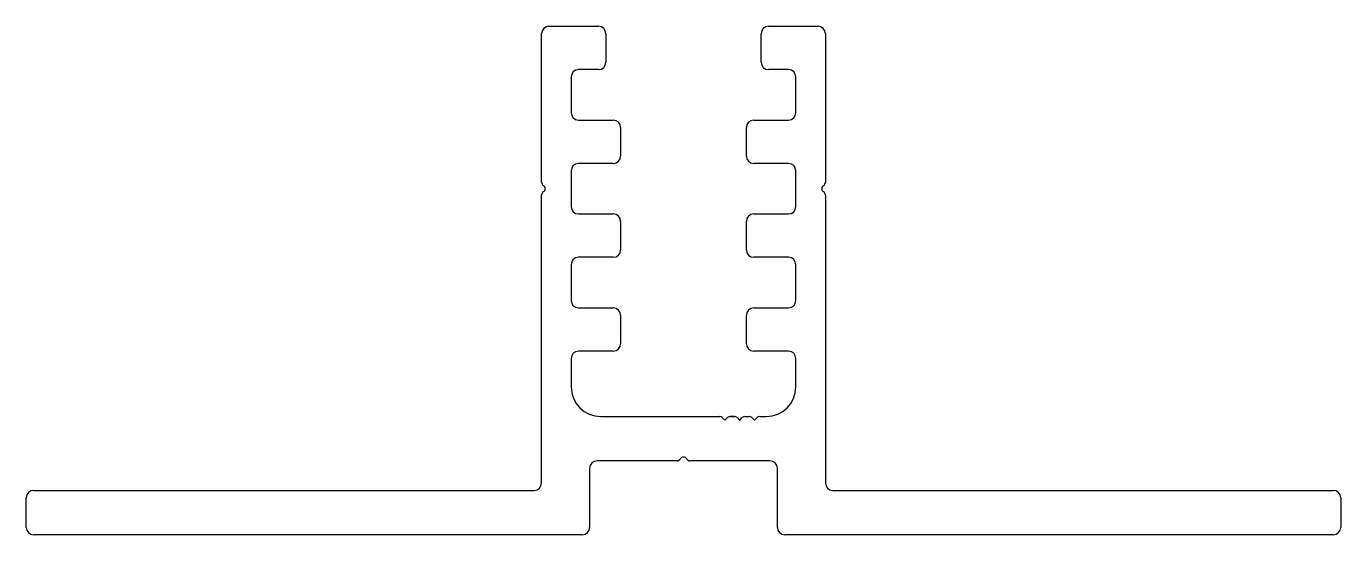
# Model space of a CAD drawing. Extents: x -44.5 to 44.4, y 0.5 to 34.9.
import ezdxf

# ---------------------------------------------------------------- set-up
doc = ezdxf.new("R2010")
doc.units = 0
doc.layers.add('1', color=7, linetype='CONTINUOUS')

msp = doc.modelspace()

# ---------------------------------------------------------------- linework, layer by layer
at = {"layer": '1', "color": 7, "linetype": 'CONTINUOUS'}
for p, q in [((-9.136, 34.898), (-5.786, 34.898)), ((5.714, 34.898), (9.064, 34.898)), ((-9.636, 24.341), (-9.636, 34.398)), ((-5.286, 34.398), (-5.286, 32.468)), ((5.214, 32.468), (5.214, 34.398)), ((9.564, 34.398), (9.564, 24.341)), ((-7.636, 31.468), (-7.636, 29.048)), ((-5.786, 31.968), (-7.136, 31.968)), ((7.064, 31.968), (5.714, 31.968)), ((7.564, 29.048), (7.564, 31.468)), ((-7.136, 28.548), (-4.786, 28.548)), ((4.714, 28.548), (7.064, 28.548)), ((-4.286, 28.048), (-4.286, 26.118)), ((4.214, 26.118), (4.214, 28.048)), ((-7.636, 25.118), (-7.636, 22.698)), ((-4.786, 25.618), (-7.136, 25.618)), ((7.064, 25.618), (4.714, 25.618)), ((7.564, 22.698), (7.564, 25.118)), ((-9.636, 3.998), (-9.636, 23.475)), ((9.564, 23.475), (9.564, 3.998)), ((-7.136, 22.198), (-4.786, 22.198)), ((-4.286, 21.698), (-4.286, 19.768)), ((4.214, 19.768), (4.214, 21.698)), ((4.714, 22.198), (7.064, 22.198)), ((-7.636, 18.768), (-7.636, 16.348)), ((-4.786, 19.268), (-7.136, 19.268)), ((7.064, 19.268), (4.714, 19.268)), ((7.564, 16.348), (7.564, 18.768)), ((-7.136, 15.848), (-4.786, 15.848)), ((-4.286, 15.348), (-4.286, 13.418)), ((4.214, 13.418), (4.214, 15.348)), ((4.714, 15.848), (7.064, 15.848)), ((-4.786, 12.918), (-7.136, 12.918)), ((7.064, 12.918), (4.714, 12.918)), ((-7.636, 12.418), (-7.636, 10.498)), ((7.564, 10.498), (7.564, 12.418)), ((-5.636, 8.498), (2.411, 8.498)), ((2.411, 8.498), (2.411, 8.498)), ((2.587, 8.425), (2.758, 8.254)), ((2.77, 8.254), (2.941, 8.425)), ((3.118, 8.498), (3.411, 8.498)), ((3.411, 8.498), (3.118, 8.498)), ((3.118, 8.498), (3.411, 8.498)), ((3.411, 8.498), (3.118, 8.498)), ((3.118, 8.498), (3.411, 8.498)), ((3.587, 8.425), (3.758, 8.254)), ((3.77, 8.254), (3.941, 8.425)), ((4.118, 8.498), (4.41, 8.498)), ((4.587, 8.425), (4.758, 8.254)), ((4.77, 8.254), (4.941, 8.425)), ((5.117, 8.498), (5.564, 8.498)), ((-0.469, 5.498), (-5.886, 5.498)), ((5.814, 5.498), (0.397, 5.498)), ((-6.386, 4.998), (-6.386, 0.998)), ((6.314, 0.998), (6.314, 4.998)), ((-44.486, 0.998), (-44.486, 2.998)), ((-43.986, 3.498), (-10.136, 3.498)), ((10.064, 3.498), (43.914, 3.498)), ((44.414, 2.998), (44.414, 0.998)), ((-6.886, 0.498), (-43.986, 0.498)), ((43.914, 0.498), (6.814, 0.498))]:
    msp.add_line(p, q, dxfattribs=at)
for centre, radius, start, end in [((-9.136, 34.398), 0.5, 90, 180), ((-5.786, 34.398), 0.5, 360, 90), ((5.714, 34.398), 0.5, 90, 180), ((9.064, 34.398), 0.5, 360, 90), ((-5.786, 32.468), 0.5, 270, 360), ((5.714, 32.468), 0.5, 180, 270), ((-7.136, 31.468), 0.5, 90, 180), ((7.064, 31.468), 0.5, 0, 90), ((-7.136, 29.048), 0.5, 180, 270), ((-4.786, 28.048), 0.5, 360, 90), ((4.714, 28.048), 0.5, 90, 180), ((7.064, 29.048), 0.5, 270, 0), ((-4.786, 26.118), 0.5, 270, 360), ((4.714, 26.118), 0.5, 180, 270), ((-7.136, 25.118), 0.5, 90, 180), ((7.064, 25.118), 0.5, 0, 90), ((-9.386, 24.341), 0.25, 180, 240), ((-9.636, 23.908), 0.25, 300, 60), ((9.564, 23.908), 0.25, 120, 240), ((9.314, 24.341), 0.25, 300, 0), ((-9.386, 23.475), 0.25, 120, 180), ((9.314, 23.475), 0.25, 0, 60), ((-7.136, 22.698), 0.5, 180, 270), ((7.064, 22.698), 0.5, 270, 0), ((-4.786, 21.698), 0.5, 360, 90), ((4.714, 21.698), 0.5, 90, 180), ((-4.786, 19.768), 0.5, 270, 360), ((4.714, 19.768), 0.5, 180, 270), ((-7.136, 18.768), 0.5, 90, 180), ((7.064, 18.768), 0.5, 0, 90), ((-7.136, 16.348), 0.5, 180, 270), ((7.064, 16.348), 0.5, 270, 0), ((-4.786, 15.348), 0.5, 360, 90), ((4.714, 15.348), 0.5, 90, 180), ((-4.786, 13.418), 0.5, 270, 360), ((4.714, 13.418), 0.5, 180, 270), ((-7.136, 12.418), 0.5, 90, 180), ((7.064, 12.418), 0.5, 0, 90), ((-5.636, 10.498), 2, 180, 270), ((5.564, 10.498), 2, 270, 0), ((2.411, 8.248), 0.25, 45, 90), ((2.764, 8.26), 0.008, 225, 315), ((3.118, 8.248), 0.25, 90, 135), ((3.411, 8.248), 0.25, 45, 90), ((3.764, 8.26), 0.008, 225, 315), ((4.118, 8.248), 0.25, 90, 135), ((4.41, 8.248), 0.25, 45, 90), ((4.764, 8.26), 0.008, 225, 315), ((5.117, 8.248), 0.25, 90, 135), ((-5.886, 4.998), 0.5, 90, 180), ((-0.469, 5.748), 0.25, 270, 330), ((-0.036, 5.498), 0.25, 30, 150), ((0.397, 5.748), 0.25, 210, 270), ((5.814, 4.998), 0.5, 0, 90), ((-10.136, 3.998), 0.5, 270, 0), ((10.064, 3.998), 0.5, 180, 270), ((-43.986, 2.998), 0.5, 90, 180), ((43.914, 2.998), 0.5, 360, 90), ((-43.986, 0.998), 0.5, 180, 270), ((-6.886, 0.998), 0.5, 270, 360), ((6.814, 0.998), 0.5, 180, 270), ((43.914, 0.998), 0.5, 270, 360)]:
    msp.add_arc(centre, radius, start, end, dxfattribs=at)

doc.saveas('drawing.dxf')
